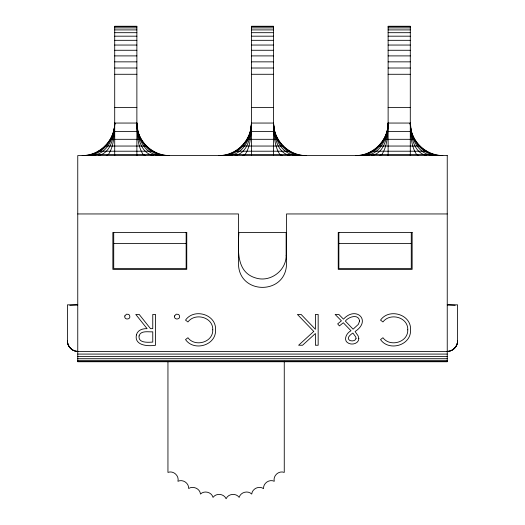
<?xml version="1.0" encoding="UTF-8"?>
<svg xmlns="http://www.w3.org/2000/svg" width="525" height="525" viewBox="0 0 525 525"><rect width="100%" height="100%" fill="white"/><g stroke="black" fill="none" stroke-linecap="round" stroke-linejoin="round"><path stroke-width="0.79" d="M168.282 155.571C151.056 155.61 136.717 140.037 136.874 123.053L114.706 123.053C114.161 133.612 114.424 145.268 108.465 154.462L106.286 155.571M306.101 155.571C288.697 155.682 273.473 140.457 273.584 123.053L251.416 123.053C250.871 133.612 251.134 145.268 245.175 154.462L243.003 155.571M441.702 155.571C424.476 155.61 410.137 140.037 410.294 123.053L388.126 123.053C387.581 133.612 387.844 145.268 381.885 154.462L379.713 155.571M83.298 155.571C100.524 155.61 114.863 140.037 114.706 123.053C114.102 134.794 112.186 152.434 98.451 155.571M218.899 155.571C236.302 155.682 251.527 140.457 251.416 123.053C250.812 134.794 248.896 152.434 235.161 155.571M356.718 155.571C373.944 155.61 388.283 140.037 388.126 123.053C387.522 134.794 385.606 152.434 371.871 155.571M82.189 155.571C99.593 155.682 114.811 140.457 114.706 123.053C114.739 136.9 107.402 154.462 91.711 155.571M220.008 155.571C237.234 155.61 251.573 140.037 251.416 123.053C251.449 136.9 244.112 154.462 228.421 155.571M355.609 155.571C373.012 155.682 388.238 140.457 388.126 123.053C388.159 136.9 380.822 154.462 365.131 155.571M114.706 123.053C114.922 138.803 103.235 155.315 86.546 155.571M251.416 123.053C251.632 138.803 239.945 155.315 223.256 155.571M388.126 123.053C388.342 138.803 376.661 155.315 359.966 155.571M457.59 340.981C457.662 346.559 452.747 351.468 447.169 351.396C452.727 351.461 457.61 346.598 457.59 341.053L457.59 304.841L447.241 304.841L455.201 305.294M457.59 341.053C457.531 345.634 454.283 349.834 449.866 351.041M69.799 305.294L77.759 304.841L67.41 304.841L67.41 341.053C67.371 346.598 72.273 351.488 77.831 351.396C72.279 351.435 67.417 346.605 67.41 341.053M114.706 26.663L136.874 26.663M251.416 26.663L273.584 26.663M388.126 26.663L410.294 26.663M114.706 27.884L136.874 27.884M251.416 27.884L273.584 27.884M388.126 27.884L410.294 27.884M114.706 29.905L136.874 29.905M251.416 29.905L273.584 29.905M388.126 29.905L410.294 29.905M114.706 32.688L136.874 32.688M251.416 32.688L273.584 32.688M388.126 32.688L410.294 32.688M114.706 36.179L136.874 36.179M251.416 36.179L273.584 36.179M388.126 36.179L410.294 36.179M114.706 40.32L136.874 40.32M251.416 40.32L273.584 40.32M388.126 40.32L410.294 40.32M114.706 45.045L136.874 45.045M251.416 45.045L273.584 45.045M388.126 45.045L410.294 45.045M114.706 50.269L136.874 50.269M251.416 50.269L273.584 50.269M388.126 50.269L410.294 50.269M114.706 55.899L136.874 55.899M251.416 55.899L273.584 55.899M388.126 55.899L410.294 55.899M114.706 61.852L136.874 61.852M251.416 61.852L273.584 61.852M388.126 61.852L410.294 61.852M114.706 68.014L136.874 68.014M251.416 68.014L273.584 68.014M388.126 68.014L410.294 68.014M114.706 74.281L136.874 74.281M251.416 74.281L273.584 74.281M388.126 74.281L410.294 74.281M114.706 107.54L136.874 107.54M251.416 107.54L273.584 107.54M388.126 107.54L410.294 107.54M113.597 131.473L137.983 131.473C141.783 145.333 155.013 155.492 169.391 155.571M250.307 131.473L274.693 131.473M387.017 131.473L411.403 131.473C415.203 145.333 428.433 155.492 442.811 155.571M110.348 139.315L141.232 139.315M247.058 139.315L277.942 139.315M383.768 139.315L414.652 139.315M105.184 146.048L146.396 146.048M241.894 146.048L283.106 146.048M378.604 146.048L419.816 146.048M98.451 151.213L153.129 151.213M235.161 151.213L289.839 151.213M371.871 151.213L426.549 151.213M90.608 154.462L160.972 154.462M227.318 154.462L297.682 154.462M364.028 154.462L434.392 154.462M77.759 213.951L238.481 213.951L238.481 263.832C238.855 295.201 286.145 295.201 286.519 263.832L286.519 213.951L447.241 213.951M113.728 243.508L186.145 243.508M338.855 243.508L411.272 243.508M77.759 351.396L447.241 351.396M77.759 354.08L447.241 354.08M77.759 356.573L447.241 356.573M77.759 358.713L447.241 358.713M77.759 360.36L447.241 360.36M77.759 361.39L447.241 361.39M304.992 155.571C287.766 155.61 273.427 140.037 273.584 123.053C274.129 133.612 273.866 145.268 279.825 154.462L281.997 155.571M438.454 155.571C421.765 155.315 410.077 138.803 410.294 123.053C410.839 133.612 410.576 145.268 416.535 154.462L418.707 155.571M301.744 155.571C285.055 155.315 273.368 138.803 273.584 123.053C274.188 134.794 276.104 152.434 289.839 155.571M165.034 155.571C148.339 155.315 136.657 138.803 136.874 123.053C137.419 133.612 137.156 145.268 143.108 154.462L145.287 155.571M433.289 155.571C417.598 154.462 410.261 136.9 410.294 123.053L411.364 131.473M296.579 155.571C280.888 154.462 273.551 136.9 273.584 123.053M159.869 155.571C144.178 154.462 136.841 136.9 136.874 123.053L137.944 131.473M426.549 155.571C412.814 152.434 410.898 134.794 410.294 123.053M153.129 155.571C139.394 152.434 137.478 134.794 136.874 123.053M75.134 351.041C70.691 349.827 67.436 345.588 67.41 340.981M411.272 232.424L411.272 268.636L338.855 268.636L338.855 232.424M410.294 155.571L410.294 26.25L388.126 26.25L388.126 155.571M284.261 361.213L284.261 472.402C278.887 470.308 272.823 475.683 274.26 481.274C269.332 478.925 263.123 483.19 263.543 488.631C259.088 485.481 252.243 488.617 251.731 494.058C247.879 490.186 240.601 492.115 239.164 497.385C235.974 492.824 228.283 493.625 226.104 498.75C223.926 493.625 216.234 492.824 213.045 497.385C211.614 492.115 204.33 490.186 200.478 494.058C200.038 488.44 192.859 485.704 188.672 488.506C188.98 483.112 182.844 478.971 177.955 481.274C179.373 475.729 173.335 470.282 167.947 472.402L167.947 361.449M273.584 155.571L273.584 26.25L251.416 26.25L251.416 155.571M186.145 232.424L186.145 268.636L113.728 268.636L113.728 232.424M136.874 155.571L136.874 26.25L114.706 26.25L114.706 155.571M212.763 329.812C213.268 342.346 195.083 347.452 187.943 337.739L185.522 339.59C193.955 351.763 216.307 345.411 215.526 330.022C216.648 314.423 194.119 307.775 185.522 320.119L187.943 321.95C195.09 312.336 213.255 317.166 212.763 329.812M407.767 329.812C408.273 342.346 390.095 347.452 382.948 337.739L380.533 339.59C388.959 351.763 411.318 345.411 410.53 330.022C411.652 314.423 389.123 307.775 380.533 320.119L382.948 321.95C390.095 312.336 408.266 317.166 407.767 329.812M358.818 338.625C358.739 343.337 352.656 345.142 348.915 343.435C342.582 340.823 346.316 332.981 351.008 330.77L343.291 322.75L339.419 325.9L337.673 323.873L341.408 320.841L335.134 314.449L338.848 314.449L343.475 319.161C355.95 305.419 371.91 320.532 355.097 331.511L358.188 335.993L358.818 338.625M139.053 335.934C138.016 343.343 148.234 342.339 152.762 342.083L152.762 331.82C148.385 332.161 140.693 330.153 139.053 335.934M356.055 338.323C355.609 341.158 351.619 341.408 349.499 340.298C345.949 338.074 350.844 334.254 352.905 333.06L355.655 336.807L356.055 338.323M136.408 334.917C134.072 345.699 148.208 346.487 155.525 345.24L155.525 314.449L152.762 314.449L152.762 328.663L150.511 328.663L139.204 314.449L135.785 314.449L147.098 328.663C142.748 328.414 137.432 330.127 136.408 334.917M359.612 321.018L358.372 324.345L353.082 329.195L345.352 321.077C348.456 316.87 358.496 313.478 359.612 321.018M124.812 315.958C123.697 320.408 131.506 319.758 129.623 315.532A2.717 2.717 0 0 0 128.52 314.363L126.459 314.193L124.812 315.958M174.556 315.958C173.434 320.408 181.243 319.758 179.366 315.532A2.717 2.717 0 0 0 178.264 314.363L176.197 314.193L174.556 315.958M286.145 255.334C286.427 270.309 270.775 282.319 256.377 278.171C235.594 272.56 238.179 249.178 238.855 232.424L286.145 232.424L286.145 255.334M313.747 331.426L298.62 345.24L302.564 345.24L315.394 333.513L315.394 345.24L318.163 345.24L318.163 314.449L315.394 314.449L315.394 329.306L301.12 314.449L297.439 314.449L313.747 331.426M447.241 155.571L77.759 155.571L77.759 361.745L447.241 361.745L447.241 155.571M186.756 232.424L112.855 232.424L112.855 269.371L186.756 269.371L186.756 232.424M412.145 232.424L338.244 232.424L338.244 269.371L412.145 269.371L412.145 232.424"/></g></svg>
